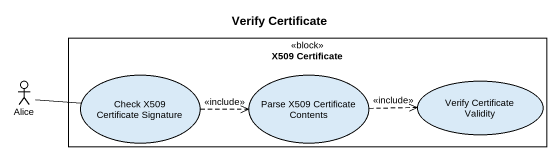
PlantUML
@startuml
title Verify Certificate
rectangle "X509 Certificate" as X509_Certificate <<block>> {
  usecase "Check X509 Certificate Signature" as Check_X509_Certificate
  usecase "Parse X509 Certificate Contents" as Parse_X509_Certificate
  usecase "Verify Certificate Validity" as Verify_Certificate_Validity
}
actor Alice
Alice -right- Check_X509_Certificate
Check_X509_Certificate .right.> Parse_X509_Certificate : <<include>>
Parse_X509_Certificate .right.> Verify_Certificate_Validity : <<include>>
@enduml
